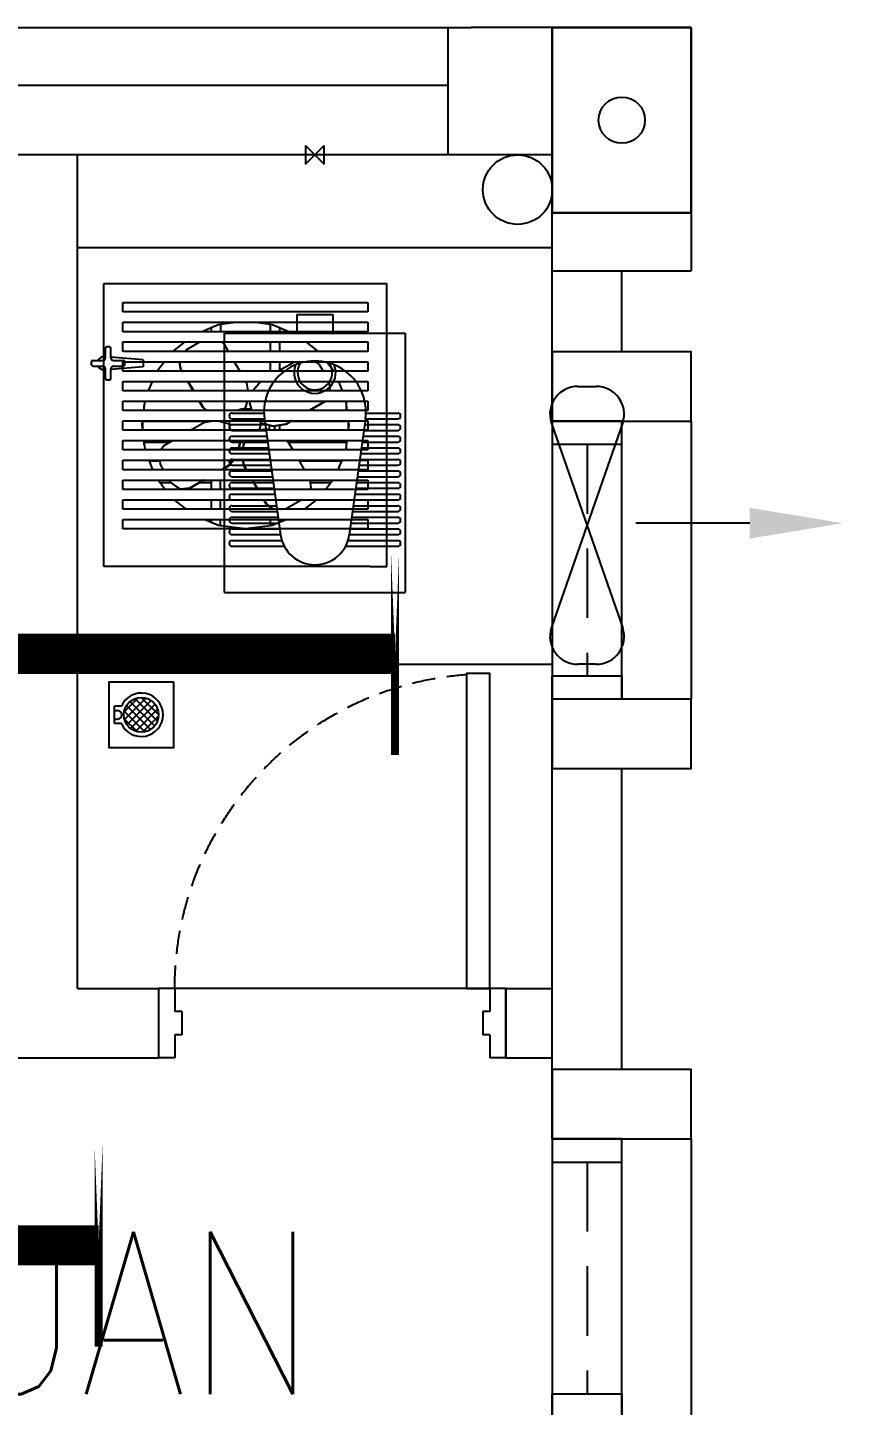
# Model space of a CAD drawing. Header units: inches. Extents: x -86408137 to 595769, y 1041006 to 3160331.
# Drawn here: x 299855 to 301614, y 1072933 to 1075908 of the extents above; entities that cross this region are included whole.
import ezdxf
from ezdxf.enums import TextEntityAlignment as Align

# ---------------------------------------------------------------- set-up
doc = ezdxf.new("R2010")
doc.units = ezdxf.units.IN
doc.header["$MEASUREMENT"] = 0
doc.linetypes.add('DASHED', pattern=[0.75, 0.5, -0.25])
doc.linetypes.add('HIDDEN', pattern=[0.375, 0.25, -0.125])
doc.layers.add('COLUMN', color=8, linetype='Continuous', lineweight=30)
doc.layers.add('t3', color=8, linetype='Continuous', lineweight=25)
for name, color, linetype in [('DOOR', 2, 'Continuous'), ('DOWNPIPE', 8, 'Continuous'), ('E-LIGHT', 4, 'Continuous'), ('Edges', 7, 'Continuous'), ('FITTING', 8, 'Continuous'), ('FIXT', 8, 'Continuous'), ('LIGHT', 4, 'Continuous'), ('LW', 2, 'Continuous'), ('ORIGIN', 8, 'Continuous'), ('SAN', 8, 'Continuous'), ('SANITARY', 8, 'Continuous'), ('WALL', 1, 'Continuous'), ('WIN', 9, 'Continuous')]:
    doc.layers.add(name, color=color, linetype=linetype)
doc.styles.add('LAILA', font='romans.shx', dxfattribs={"width": 0.85, "height": 350})

# ---------------------------------------------------------------- blocks, each defined once
blk = doc.blocks.new('W22')
at = {"layer": 'LW', "color": 2}
blk.add_line((-2456199, -908620.8), (-2456199, -908020.8), dxfattribs=at)
at = {"layer": 'WALL'}
for points in [[(-2456499, -908020.8), (-2456499, -907870.8), (-2456199, -907870.8), (-2456199, -908020.8)], [(-2456499, -908770.8), (-2456499, -908620.8), (-2456199, -908620.8), (-2456199, -908770.8)]]:
    blk.add_lwpolyline(points, close=True, dxfattribs=at)
at = {"layer": 'WIN', "linetype": 'HIDDEN', "ltscale": 600}
blk.add_line((-2456424, -908570.8), (-2456424, -908070.8), dxfattribs=at)
at = {"layer": 'WIN'}
blk.add_line((-2456499, -908570.8), (-2456349, -908570.8), dxfattribs=at)
blk.add_lwpolyline([(-2456349, -908020.8), (-2456349, -908620.8), (-2456499, -908620.8), (-2456499, -908020.8)], dxfattribs=at)
blk.add_lwpolyline([(-2456349, -908070.8), (-2456349, -908020.8), (-2456499, -908020.8), (-2456499, -908070.8)], close=True, dxfattribs=at)
blk = doc.blocks.new('*X89')
at = {"color": 0}
for p, q in [((89.8532, 61.1977), (89.9009, 61.2454)), ((89.8534, 61.2155), (89.8831, 61.2453)), ((89.8584, 61.1852), (89.9135, 61.2403)), ((89.9165, 61.1745), (89.8605, 61.2306)), ((89.8666, 61.1757), (89.9229, 61.2321)), ((89.9252, 61.1836), (89.8695, 61.2392)), ((89.8777, 61.1691), (89.9295, 61.221)), ((89.9308, 61.1956), (89.8815, 61.2449)), ((89.9319, 61.2122), (89.8981, 61.2459)), ((89.8892, 61.1665), (89.8524, 61.2033)), ((89.905, 61.1684), (89.8544, 61.219)), ((89.8926, 61.1664), (89.9323, 61.2061))]:
    blk.add_line(p, q, dxfattribs=at)
blk = doc.blocks.new('TAB')
at = {"layer": 'FIXT'}
for p, q in [((-70, 55), (-70, 20)), ((-55, 60), (-65, 60)), ((-50, 55), (-50, 20)), ((-186, 12.5), (-70, 22.2)), ((-186, -12.5), (-186, 12.5)), ((-120, 5), (-120, -5)), ((-80, 10), (-115, 10)), ((-50, 23.8), (-46, 24.2)), ((-5, 10), (-40, 10)), ((0, 5), (0, -5)), ((-186, -12.5), (-70, -22.2)), ((-80, -10), (-115, -10)), ((-70, -20), (-70, -55)), ((-50, -20), (-50, -55)), ((-50, -23.8), (-46, -24.2)), ((-5, -10), (-40, -10)), ((-55, -60), (-65, -60))]:
    blk.add_line(p, q, dxfattribs=at)
for centre, radius, start, end in [((-65, 55), 5, 90, 180), ((-55, 55), 5, 0, 90), ((-115, 5), 5, 90, 180), ((-80, 20), 10, 270, 0), ((-40, 20), 10, 180, 270), ((-46, 0), 24.2, 24.4433, 90), ((-5, 5), 5, 0, 90), ((-115, -5), 5, 180, 270), ((-80, -20), 10, 0, 90), ((-40, -20), 10, 90, 180), ((-46, 0), 24.2, 270, 335.5567), ((-5, -5), 5, 270, 0), ((-65, -55), 5, 180, 270), ((-55, -55), 5, 270, 0)]:
    blk.add_arc(centre, radius, start, end, dxfattribs=at)
blk = doc.blocks.new('TAP1-P')
at = {"layer": 'FIXT', "rotation": 90}
blk.add_blockref('TAB', (0, 0), dxfattribs=at)
blk = doc.blocks.new('TAP(C)')
at = {"layer": 'WALL', "xscale": -0.599999999973992, "yscale": 0.5999999999767169, "zscale": 0.5999999999999999, "rotation": 269.9999000484524}
blk.add_blockref('TAP1-P', (0, 0), dxfattribs=at)
blk = doc.blocks.new('Dp750')
at = {"layer": 'DOOR', "color": 1}
for p, q in [((0, 150), (0, 0)), ((0, 150), (0, 0)), ((750, 150), (750, 0)), ((750, 150), (750, 0))]:
    blk.add_line(p, q, dxfattribs=at)
at = {"layer": 'DOOR'}
for p, q in [((0, 150), (35, 150)), ((35, 150), (35, 100)), ((715, 150), (750, 150)), ((715, 150), (715, 100)), ((35, 100), (50, 100)), ((50, 100), (50, 50)), ((700, 100), (700, 50)), ((700, 100), (715, 100)), ((35, 50), (50, 50)), ((35, 50), (35, 0)), ((700, 50), (715, 50)), ((715, 50), (715, 0)), ((0, 0), (35, 0)), ((715, 0), (750, 0))]:
    blk.add_line(p, q, dxfattribs=at)
blk.add_lwpolyline([(35, 150), (35, 830), (85, 830), (85, 150)], close=True, dxfattribs=at)
at = {"layer": 'DOOR', "color": 9, "linetype": 'DASHED', "ltscale": 100}
blk.add_arc((35, 150), 680, 360, 85.7833, dxfattribs=at)
blk = doc.blocks.new('ZPO')
at = {"layer": 'ORIGIN'}
for p, q in [((-20, 20), (-20, -20)), ((-20, 20), (20, -20)), ((-20, -20), (20, 20)), ((20, -20), (20, 20))]:
    blk.add_line(p, q, dxfattribs=at)
blk = doc.blocks.new('*X91')
at = {"color": 0}
for p, q in [((89.8532, 61.1977), (89.9009, 61.2454)), ((89.8534, 61.2155), (89.8831, 61.2453)), ((89.8584, 61.1852), (89.9135, 61.2403)), ((89.9165, 61.1745), (89.8605, 61.2306)), ((89.8666, 61.1757), (89.9229, 61.2321)), ((89.9252, 61.1836), (89.8695, 61.2392)), ((89.8777, 61.1691), (89.9295, 61.221)), ((89.9308, 61.1956), (89.8815, 61.2449)), ((89.9319, 61.2122), (89.8981, 61.2459)), ((89.8892, 61.1665), (89.8524, 61.2033)), ((89.905, 61.1684), (89.8544, 61.219)), ((89.8926, 61.1664), (89.9323, 61.2061))]:
    blk.add_line(p, q, dxfattribs=at)
blk = doc.blocks.new('Ef')
at = {"layer": 'LIGHT', "color": 7}
blk.add_line((3.8, 348.3), (3.8, 102.4), dxfattribs=at)
at = {"layer": 'LIGHT'}
for p, q in [((-213.6, -80.3), (230.6, 74.4)), ((-213.6, 74.4), (230.6, -80.3)), ((-291.5, -23), (-291.5, 17.1)), ((308.5, 17.1), (308.5, -23))]:
    blk.add_line(p, q, dxfattribs=at)
for centre, start, end in [((-231.5, 17.1), 72.6318, 180), ((248.5, 17.1), 0, 107.3682), ((-231.5, -23), 180, 287.3682), ((248.5, -23), 252.6318, 0)]:
    blk.add_arc(centre, 60, start, end, dxfattribs=at)
at = {"layer": 'LIGHT', "color": 7}
blk.add_solid([(-29.5, 348.3), (37.1, 348.3), (3.8, 548.3)], dxfattribs=at)
blk = doc.blocks.new('Exhaust Fan 8-Inch fr')
at = {"layer": 'Edges'}
for p, q in [((-5.906, 7.267), (5.906, 7.267)), ((-5.906, -4.544), (-5.906, 7.267)), ((5.906, -4.544), (5.906, 7.267)), ((-5.118, 6.081), (-5.118, 6.475)), ((-5.118, 6.475), (5.118, 6.475)), ((5.118, 6.475), (5.118, 6.081)), ((5.118, 6.081), (-5.118, 6.081)), ((-5.118, 5.258), (-5.118, 5.651)), ((-5.118, 5.651), (-0.309, 5.651)), ((-1.813, 5.258), (-5.118, 5.258)), ((-1.427, 5.418), (-1.813, 5.258)), ((-1.427, 5.258), (-1.813, 5.258)), ((-1.121, 5.545), (-1.427, 5.418)), ((-1.427, 5.418), (-1.427, 5.258)), ((-1.034, 5.258), (-1.427, 5.258)), ((-1.034, 5.556), (-1.121, 5.545)), ((-0.309, 5.651), (-1.034, 5.556)), ((-1.034, 5.556), (-1.034, 5.258)), ((1.034, 5.258), (-1.034, 5.258)), ((-0.309, 5.651), (0.309, 5.651)), ((1.034, 5.556), (0.309, 5.651)), ((0.309, 5.651), (5.118, 5.651)), ((1.034, 5.556), (1.034, 5.258)), ((1.121, 5.545), (1.034, 5.556)), ((1.427, 5.258), (1.034, 5.258)), ((1.427, 5.418), (1.121, 5.545)), ((1.427, 5.418), (1.427, 5.258)), ((1.813, 5.258), (1.427, 5.418)), ((1.813, 5.258), (1.427, 5.258)), ((5.118, 5.258), (1.813, 5.258)), ((5.118, 5.651), (5.118, 5.258)), ((-5.118, 4.434), (-5.118, 4.828)), ((-5.118, 4.828), (-2.535, 4.828)), ((-2.535, 4.828), (-3.049, 4.434)), ((-2.535, 4.828), (-1.91, 4.828)), ((-2.452, 4.515), (-1.91, 4.828)), ((-1.91, 4.828), (-0.993, 4.828)), ((-0.902, 4.758), (-0.993, 4.828)), ((-0.993, 4.828), (1.034, 4.828)), ((-0.902, 4.758), (-0.715, 4.434)), ((1.034, 4.828), (1.034, 4.434)), ((1.034, 4.828), (1.427, 4.828)), ((1.427, 4.828), (1.427, 4.434)), ((1.427, 4.828), (2.535, 4.828)), ((3.049, 4.434), (2.535, 4.828)), ((2.535, 4.828), (5.118, 4.828)), ((5.118, 4.828), (5.118, 4.434)), ((-3.049, 4.434), (-5.118, 4.434)), ((-2.516, 4.434), (-3.049, 4.434)), ((-2.516, 4.434), (-2.464, 4.508)), ((-2.509, 4.434), (-2.516, 4.434)), ((-2.509, 4.434), (-2.452, 4.515)), ((-0.715, 4.434), (-2.509, 4.434)), ((-2.452, 4.515), (-2.464, 4.508)), ((1.034, 4.434), (-0.715, 4.434)), ((1.427, 4.434), (1.034, 4.434)), ((3.049, 4.434), (1.427, 4.434)), ((5.118, 4.434), (3.049, 4.434)), ((-5.118, 3.611), (-5.118, 4.004)), ((-5.118, 4.004), (-3.384, 4.004)), ((-3.686, 3.611), (-5.118, 3.611)), ((-3.384, 4.004), (-3.686, 3.611)), ((-2.652, 3.611), (-3.686, 3.611)), ((-3.384, 4.004), (-2.749, 4.004)), ((-2.711, 3.714), (-2.749, 4.004)), ((-2.749, 4.004), (-2.736, 4.004)), ((-2.699, 3.72), (-2.736, 4.004)), ((-2.736, 4.004), (-0.467, 4.004)), ((-2.699, 3.72), (-2.711, 3.714)), ((-2.652, 3.611), (-2.711, 3.714)), ((-2.636, 3.611), (-2.699, 3.72)), ((-2.636, 3.611), (-2.652, 3.611)), ((-0.24, 3.611), (-2.636, 3.611)), ((-0.467, 4.004), (-0.24, 3.611)), ((-0.467, 4.004), (1.034, 4.004)), ((1.034, 3.611), (-0.24, 3.611)), ((1.034, 4.004), (1.034, 3.611)), ((1.034, 4.004), (1.427, 4.004)), ((1.37, 3.611), (1.034, 3.611)), ((1.37, 3.611), (1.427, 3.644)), ((3.24, 3.611), (1.37, 3.611)), ((1.427, 4.004), (1.427, 3.644)), ((1.427, 3.644), (2.052, 4.004)), ((1.427, 4.004), (2.052, 4.004)), ((2.052, 4.004), (2.917, 4.004)), ((2.917, 4.004), (3.078, 3.892)), ((2.917, 4.004), (3.384, 4.004)), ((3.078, 3.892), (3.24, 3.611)), ((3.686, 3.611), (3.24, 3.611)), ((3.686, 3.611), (3.384, 4.004)), ((3.384, 4.004), (5.118, 4.004)), ((5.118, 3.611), (3.686, 3.611)), ((5.118, 4.004), (5.118, 3.611)), ((-5.118, 2.787), (-5.118, 3.181)), ((-5.118, 3.181), (-3.894, 3.181)), ((-3.894, 3.181), (-4.057, 2.787)), ((-3.894, 3.181), (-2.403, 3.181)), ((-2.176, 2.787), (-2.403, 3.181)), ((-2.403, 3.181), (-2.388, 3.181)), ((-2.16, 2.787), (-2.388, 3.181)), ((-2.388, 3.181), (0.009, 3.181)), ((0.009, 3.181), (0.04, 3.126)), ((0.009, 3.181), (0.639, 3.181)), ((0.04, 3.126), (0.098, 2.787)), ((0.639, 3.181), (0.313, 2.787)), ((0.639, 3.181), (3.488, 3.181)), ((3.488, 3.181), (3.505, 3.152)), ((3.488, 3.181), (3.894, 3.181)), ((3.537, 2.787), (3.505, 3.152)), ((3.505, 3.152), (3.512, 3.141)), ((3.543, 2.787), (3.512, 3.141)), ((4.057, 2.787), (3.894, 3.181)), ((3.894, 3.181), (5.118, 3.181)), ((5.118, 3.181), (5.118, 2.787)), ((-4.057, 2.787), (-5.118, 2.787)), ((-5.118, 1.964), (-5.118, 2.357)), ((-5.118, 2.357), (-4.2, 2.357)), ((-4.2, 2.357), (-4.224, 2.174)), ((-4.2, 2.357), (-1.928, 2.357)), ((-2.176, 2.787), (-4.057, 2.787)), ((-2.16, 2.787), (-2.176, 2.787)), ((0.098, 2.787), (-2.16, 2.787)), ((-1.769, 2.082), (-1.928, 2.357)), ((-1.928, 2.357), (-1.912, 2.357)), ((-1.757, 2.089), (-1.912, 2.357)), ((-1.912, 2.357), (0.067, 2.357)), ((0.067, 2.357), (-0.001, 2.105)), ((0.067, 2.357), (0.195, 2.357)), ((0.313, 2.787), (0.098, 2.787)), ((0.195, 2.357), (0.177, 2.292)), ((0.195, 2.357), (3.334, 2.357)), ((3.537, 2.787), (0.313, 2.787)), ((3.321, 2.341), (2.667, 1.964)), ((3.328, 2.33), (2.695, 1.964)), ((3.321, 2.341), (3.334, 2.357)), ((3.321, 2.341), (3.328, 2.33)), ((3.328, 2.33), (3.35, 2.357)), ((3.334, 2.357), (3.35, 2.357)), ((3.35, 2.357), (4.2, 2.357)), ((3.543, 2.787), (3.537, 2.787)), ((4.057, 2.787), (3.543, 2.787)), ((5.118, 2.787), (4.057, 2.787)), ((4.201, 2.343), (4.2, 2.357)), ((4.2, 2.357), (5.118, 2.357)), ((4.201, 2.343), (4.201, 2.334)), ((4.251, 1.964), (4.201, 2.334)), ((4.201, 2.334), (4.201, 1.964)), ((5.118, 2.357), (5.118, 1.964)), ((-4.251, 1.964), (-5.118, 1.964)), ((-4.224, 2.174), (-4.251, 1.964)), ((-4.224, 1.964), (-4.251, 1.964)), ((-4.224, 1.964), (-4.224, 2.174)), ((-1.626, 1.964), (-4.224, 1.964)), ((-1.757, 2.089), (-1.769, 2.082)), ((-1.769, 2.082), (-1.626, 1.964)), ((-1.757, 2.089), (-1.606, 1.964)), ((-1.606, 1.964), (-1.626, 1.964)), ((-0.349, 1.964), (-1.606, 1.964)), ((-0.349, 1.964), (-0.328, 1.979)), ((0.313, 1.964), (-0.349, 1.964)), ((-0.328, 1.979), (-0.169, 2.039)), ((-0.169, 2.039), (-0.052, 2.051)), ((-0.001, 2.105), (-0.052, 2.051)), ((-0.052, 2.051), (-0.001, 2.056)), ((-0.001, 2.056), (0.167, 2.029)), ((0.167, 2.029), (0.249, 1.993)), ((0.177, 2.292), (0.249, 1.993)), ((0.249, 1.993), (0.313, 1.964)), ((2.667, 1.964), (0.313, 1.964)), ((2.695, 1.964), (2.667, 1.964)), ((4.201, 1.964), (2.695, 1.964)), ((4.251, 1.964), (4.201, 1.964)), ((5.118, 1.964), (4.251, 1.964)), ((-5.118, 1.14), (-5.118, 1.534)), ((-5.118, 1.534), (-4.308, 1.534)), ((-4.308, 1.534), (-4.331, 1.361)), ((-4.331, 1.361), (-4.302, 1.14)), ((-4.308, 1.534), (-4.291, 1.534)), ((-4.291, 1.534), (-4.291, 1.14)), ((-4.291, 1.534), (-4.224, 1.534)), ((-4.224, 1.534), (-4.224, 1.515)), ((-4.224, 1.534), (-1.427, 1.534)), ((-4.224, 1.515), (-1.431, 1.515)), ((-2.3, 1.14), (-1.742, 1.462)), ((-1.742, 1.462), (-1.431, 1.515)), ((-1.431, 1.515), (-1.427, 1.516)), ((-1.427, 1.534), (-1.427, 1.516)), ((-1.427, 1.516), (-1.32, 1.534)), ((-1.427, 1.534), (-1.32, 1.534)), ((-1.32, 1.534), (-1.142, 1.534)), ((-1.142, 1.534), (-1.099, 1.522)), ((-1.142, 1.534), (-1.097, 1.534)), ((-1.097, 1.534), (-1.099, 1.522)), ((-1.099, 1.522), (-0.72, 1.422)), ((-1.097, 1.534), (-0.651, 1.534)), ((-0.72, 1.422), (-0.662, 1.366)), ((-0.668, 1.427), (-0.651, 1.534)), ((-0.662, 1.366), (-0.668, 1.427)), ((-0.651, 1.258), (-0.662, 1.366)), ((-0.651, 1.534), (0.614, 1.534)), ((-0.606, 1.14), (-0.651, 1.258)), ((0.602, 1.221), (0.566, 1.14)), ((0.629, 1.389), (0.602, 1.221)), ((0.614, 1.534), (0.619, 1.487)), ((0.614, 1.534), (1.923, 1.534)), ((0.668, 1.44), (0.619, 1.487)), ((0.619, 1.487), (0.62, 1.481)), ((0.675, 1.428), (0.62, 1.481)), ((0.62, 1.481), (0.629, 1.389)), ((0.839, 1.193), (0.621, 1.14)), ((1.159, 1.309), (0.668, 1.44)), ((0.668, 1.44), (0.675, 1.428)), ((1.019, 1.337), (0.675, 1.428)), ((0.994, 1.151), (0.839, 1.193)), ((0.994, 1.151), (1.019, 1.337)), ((1.166, 1.297), (1.019, 1.337)), ((1.69, 1.399), (1.159, 1.309)), ((1.159, 1.309), (1.166, 1.297)), ((1.223, 1.307), (1.166, 1.297)), ((1.223, 1.307), (1.201, 1.14)), ((1.427, 1.342), (1.223, 1.307)), ((1.697, 1.388), (1.427, 1.342)), ((1.427, 1.342), (1.427, 1.14)), ((1.923, 1.534), (1.69, 1.399)), ((1.69, 1.399), (1.697, 1.388)), ((1.917, 1.515), (1.697, 1.388)), ((1.95, 1.534), (1.917, 1.515)), ((1.917, 1.515), (4.201, 1.515)), ((1.923, 1.534), (1.95, 1.534)), ((1.95, 1.534), (4.201, 1.534)), ((4.201, 1.515), (4.201, 1.534)), ((4.201, 1.534), (4.291, 1.534)), ((4.291, 1.534), (4.291, 1.14)), ((4.291, 1.534), (4.308, 1.534)), ((4.302, 1.14), (4.331, 1.361)), ((4.331, 1.361), (4.308, 1.534)), ((4.308, 1.534), (5.118, 1.534)), ((5.118, 1.534), (5.118, 1.14)), ((-4.302, 1.14), (-5.118, 1.14)), ((-5.118, 0.317), (-5.118, 0.71)), ((-5.118, 0.71), (-4.245, 0.71)), ((-4.291, 1.14), (-4.302, 1.14)), ((-2.3, 1.14), (-4.291, 1.14)), ((-4.245, 0.71), (-4.224, 0.549)), ((-4.245, 0.71), (-3.044, 0.71)), ((-4.224, 0.646), (-3.156, 0.646)), ((-4.224, 0.549), (-4.224, 0.646)), ((-3.373, 0.52), (-3.156, 0.646)), ((-3.156, 0.646), (-3.044, 0.71)), ((-3.044, 0.71), (-0.263, 0.71)), ((-0.606, 1.14), (-2.3, 1.14)), ((0.566, 1.14), (-0.606, 1.14)), ((-0.229, 0.57), (-0.263, 0.71)), ((-0.263, 0.71), (-0.259, 0.71)), ((-0.222, 0.558), (-0.259, 0.71)), ((-0.259, 0.71), (-0.009, 0.71)), ((-0.117, 0.349), (-0.025, 0.694)), ((-0.115, 0.317), (-0.013, 0.701)), ((-0.025, 0.694), (-0.009, 0.71)), ((-0.013, 0.701), (-0.025, 0.694)), ((-0.013, 0.701), (-0.004, 0.71)), ((-0.009, 0.71), (-0.004, 0.71)), ((-0.004, 0.71), (1.747, 0.71)), ((0.621, 1.14), (0.566, 1.14)), ((1.033, 1.14), (0.621, 1.14)), ((1.033, 1.14), (0.994, 1.151)), ((1.201, 1.14), (1.033, 1.14)), ((1.427, 1.14), (1.201, 1.14)), ((4.291, 1.14), (1.427, 1.14)), ((1.747, 0.71), (1.785, 0.646)), ((1.747, 0.71), (4.245, 0.71)), ((1.785, 0.646), (4.201, 0.646)), ((1.785, 0.646), (1.975, 0.317)), ((4.201, 0.38), (4.245, 0.71)), ((4.201, 0.646), (4.201, 0.38)), ((4.245, 0.71), (5.118, 0.71)), ((4.302, 1.14), (4.291, 1.14)), ((5.118, 1.14), (4.302, 1.14)), ((5.118, 0.71), (5.118, 0.317)), ((-4.193, 0.317), (-5.118, 0.317)), ((-4.224, 0.549), (-4.193, 0.317)), ((-3.529, 0.317), (-4.193, 0.317)), ((-3.373, 0.52), (-3.529, 0.317)), ((-0.297, 0.317), (-3.529, 0.317)), ((-0.297, 0.317), (-0.229, 0.57)), ((-0.287, 0.317), (-0.297, 0.317)), ((-0.287, 0.317), (-0.273, 0.37)), ((-0.125, 0.317), (-0.287, 0.317)), ((-0.273, 0.37), (-0.222, 0.558)), ((-0.273, 0.37), (-0.117, 0.349)), ((-0.229, 0.57), (-0.222, 0.558)), ((-0.125, 0.317), (-0.117, 0.349)), ((-0.115, 0.317), (-0.125, 0.317)), ((1.975, 0.317), (-0.115, 0.317)), ((4.193, 0.317), (1.975, 0.317)), ((4.193, 0.317), (4.201, 0.38)), ((5.118, 0.317), (4.193, 0.317)), ((-5.118, -0.507), (-5.118, -0.113)), ((-5.118, -0.113), (-4.037, -0.113)), ((-3.874, -0.507), (-5.118, -0.507)), ((-4.037, -0.113), (-4.025, -0.142)), ((-4.037, -0.113), (-3.572, -0.113)), ((-4.025, -0.142), (-3.57, -0.142)), ((-4.025, -0.142), (-3.874, -0.507)), ((-3.432, -0.507), (-3.874, -0.507)), ((-3.572, -0.113), (-3.57, -0.142)), ((-3.572, -0.113), (-0.521, -0.113)), ((-3.57, -0.142), (-3.557, -0.291)), ((-3.557, -0.291), (-3.432, -0.507)), ((-1.002, -0.507), (-3.432, -0.507)), ((-0.704, -0.335), (-1.002, -0.507)), ((-0.975, -0.507), (-1.002, -0.507)), ((-0.698, -0.347), (-0.975, -0.507)), ((0.038, -0.507), (-0.975, -0.507)), ((-0.704, -0.335), (-0.521, -0.113)), ((-0.704, -0.335), (-0.698, -0.347)), ((-0.698, -0.347), (-0.504, -0.113)), ((-0.521, -0.113), (-0.504, -0.113)), ((-0.504, -0.113), (-0.102, -0.113)), ((-0.065, -0.327), (-0.102, -0.113)), ((-0.102, -0.113), (-0.089, -0.113)), ((-0.053, -0.32), (-0.089, -0.113)), ((-0.089, -0.113), (2.223, -0.113)), ((-0.053, -0.32), (-0.065, -0.327)), ((0.038, -0.507), (-0.065, -0.327)), ((0.054, -0.507), (-0.053, -0.32)), ((0.054, -0.507), (0.038, -0.507)), ((2.45, -0.507), (0.054, -0.507)), ((2.223, -0.113), (2.239, -0.142)), ((2.223, -0.113), (4.037, -0.113)), ((2.239, -0.142), (4.025, -0.142)), ((2.239, -0.142), (2.45, -0.507)), ((3.874, -0.507), (2.45, -0.507)), ((3.874, -0.507), (4.025, -0.142)), ((5.118, -0.507), (3.874, -0.507)), ((4.025, -0.142), (4.037, -0.113)), ((4.037, -0.113), (5.118, -0.113)), ((5.118, -0.113), (5.118, -0.507)), ((-5.118, -1.33), (-5.118, -0.937)), ((-5.118, -0.937), (-3.649, -0.937)), ((-3.649, -0.937), (-3.566, -1.044)), ((-3.649, -0.937), (-3.184, -0.937)), ((-3.566, -1.044), (-3.12, -1.044)), ((-3.566, -1.044), (-3.347, -1.33)), ((-3.13, -1.03), (-3.184, -0.937)), ((-3.184, -0.937), (-1.746, -0.937)), ((-2.708, -1.326), (-3.13, -1.03)), ((-3.13, -1.03), (-3.123, -1.042)), ((-3.12, -1.044), (-3.123, -1.042)), ((-2.711, -1.33), (-3.12, -1.044)), ((-1.746, -0.937), (-2.336, -1.277)), ((-1.905, -1.044), (-2.329, -1.289)), ((-1.719, -0.937), (-1.905, -1.044)), ((-1.905, -1.044), (-1.427, -1.044)), ((-1.746, -0.937), (-1.719, -0.937)), ((-1.719, -0.937), (-1.427, -0.937)), ((-1.427, -0.937), (-1.427, -1.044)), ((-1.427, -0.937), (-1.034, -0.937)), ((-1.427, -1.044), (-1.427, -1.33)), ((-1.034, -1.33), (-1.034, -0.937)), ((-1.034, -0.937), (0.286, -0.937)), ((0.514, -1.33), (0.286, -0.937)), ((0.286, -0.937), (0.302, -0.937)), ((0.53, -1.33), (0.302, -0.937)), ((0.302, -0.937), (2.688, -0.937)), ((2.688, -0.937), (2.703, -1.044)), ((2.688, -0.937), (3.649, -0.937)), ((2.703, -1.044), (3.566, -1.044)), ((2.703, -1.044), (2.734, -1.286)), ((3.347, -1.33), (3.566, -1.044)), ((3.566, -1.044), (3.649, -0.937)), ((3.649, -0.937), (5.118, -0.937)), ((5.118, -0.937), (5.118, -1.33)), ((-3.347, -1.33), (-5.118, -1.33)), ((-2.711, -1.33), (-3.347, -1.33)), ((-2.705, -1.33), (-2.711, -1.33)), ((-2.336, -1.277), (-2.708, -1.326)), ((-2.708, -1.326), (-2.705, -1.33)), ((-2.645, -1.33), (-2.705, -1.33)), ((-2.329, -1.289), (-2.645, -1.33)), ((-1.427, -1.33), (-2.645, -1.33)), ((-2.336, -1.277), (-2.329, -1.289)), ((-1.034, -1.33), (-1.427, -1.33)), ((0.514, -1.33), (-1.034, -1.33)), ((0.53, -1.33), (0.514, -1.33)), ((2.704, -1.33), (0.53, -1.33)), ((2.734, -1.286), (2.704, -1.33)), ((3.347, -1.33), (2.704, -1.33)), ((5.118, -1.33), (3.347, -1.33)), ((-5.118, -2.154), (-5.118, -1.76)), ((-5.118, -1.76), (-2.985, -1.76)), ((-2.472, -2.154), (-5.118, -2.154)), ((-2.985, -1.76), (-2.472, -2.154)), ((-2.985, -1.76), (-1.427, -1.76)), ((-1.427, -2.154), (-2.472, -2.154)), ((-1.427, -1.76), (-1.427, -2.154)), ((-1.427, -1.76), (-1.034, -1.76)), ((-1.034, -2.154), (-1.427, -2.154)), ((-1.034, -2.154), (-1.034, -1.76)), ((-1.034, -1.76), (0.762, -1.76)), ((1.034, -2.154), (-1.034, -2.154)), ((0.877, -1.959), (0.762, -1.76)), ((0.762, -1.76), (0.778, -1.76)), ((0.888, -1.952), (0.778, -1.76)), ((0.778, -1.76), (2.35, -1.76)), ((0.888, -1.952), (0.877, -1.959)), ((0.877, -1.959), (1.034, -2.079)), ((0.888, -1.952), (1.152, -2.154)), ((1.034, -2.079), (1.034, -2.154)), ((1.034, -2.079), (1.131, -2.154)), ((1.131, -2.154), (1.034, -2.154)), ((1.152, -2.154), (1.131, -2.154)), ((1.489, -2.154), (1.152, -2.154)), ((1.489, -2.154), (1.699, -2.135)), ((1.556, -2.154), (1.489, -2.154)), ((1.556, -2.154), (1.688, -2.142)), ((2.472, -2.154), (1.556, -2.154)), ((1.699, -2.135), (1.688, -2.142)), ((2.35, -1.76), (1.699, -2.135)), ((2.35, -1.76), (2.985, -1.76)), ((2.472, -2.154), (2.985, -1.76)), ((5.118, -2.154), (2.472, -2.154)), ((2.985, -1.76), (5.118, -1.76)), ((5.118, -1.76), (5.118, -2.154)), ((-5.118, -2.977), (-5.118, -2.583)), ((-5.118, -2.583), (-1.696, -2.583)), ((-1.696, -2.583), (-1.427, -2.695)), ((-1.696, -2.583), (-1.427, -2.583)), ((-1.427, -2.583), (-1.427, -2.695)), ((-1.427, -2.583), (-1.034, -2.583)), ((-1.427, -2.695), (-1.121, -2.822)), ((-1.121, -2.822), (-1.034, -2.833)), ((-1.034, -2.833), (-1.034, -2.583)), ((-1.034, -2.583), (1.034, -2.583)), ((-1.034, -2.833), (0, -2.969)), ((0, -2.969), (1.034, -2.833)), ((1.034, -2.583), (1.034, -2.833)), ((1.034, -2.583), (1.427, -2.583)), ((1.034, -2.833), (1.121, -2.822)), ((1.121, -2.822), (1.427, -2.695)), ((1.427, -2.583), (1.427, -2.695)), ((1.427, -2.695), (1.696, -2.583)), ((1.427, -2.583), (1.696, -2.583)), ((1.696, -2.583), (5.118, -2.583)), ((5.118, -2.583), (5.118, -2.977)), ((5.118, -2.977), (-5.118, -2.977)), ((5.21, -4.544), (-5.906, -4.544)), ((5.21, -4.544), (5.724, -4.544)), ((5.724, -4.544), (5.906, -4.544))]:
    blk.add_line(p, q, dxfattribs=at)
blk = doc.blocks.new('Exhaust Fan 15TGQZ')
at = {"xscale": 51.69785126039847, "yscale": 51.69785126039847, "zscale": 51.69785126039847}
blk.add_blockref('Exhaust Fan 8-Inch fr', (-310.2, -400.5), dxfattribs=at)

msp = doc.modelspace()

# ---------------------------------------------------------------- linework, layer by layer
at = {"layer": 'COLUMN'}
msp.add_lwpolyline([(301287.4, 1075908.1), (300987.4, 1075908.1), (300987.4, 1075508.1), (301287.4, 1075508.1)], close=True, dxfattribs=at)
at = {"layer": 'DOWNPIPE'}
msp.add_circle((301137.4, 1075708.1), 50, dxfattribs=at)
msp.add_circle((301137.4, 1075708.1), 50, dxfattribs=at)
at = {"layer": 'FITTING', "color": 3, "const_width": 17.4}
for points in [[(300647.9, 1074774.5), (300647.9, 1074337)], [(300007.9, 1073497.2), (300007.9, 1073059.8)]]:
    msp.add_lwpolyline(points, close=True, dxfattribs=at)
at = {"layer": 'FITTING', "color": 3, "const_width": 86.8}
for points in [[(299606.6, 1074555.7), (300647.9, 1074555.7)], [(298966.6, 1073278.5), (300007.9, 1073278.5)]]:
    msp.add_lwpolyline(points, dxfattribs=at)
at = {"layer": 'LW'}
for p, q in [((299962.4, 1075433.1), (300987.4, 1075433.1)), ((299962.4, 1075433.1), (300987.4, 1075433.1)), ((299962.4, 1074533.1), (300987.4, 1074533.1)), ((299962.4, 1074533.1), (300987.4, 1074533.1)), ((300887.4, 1073833.1), (300137.4, 1073833.1)), ((300887.4, 1073833.1), (300137.4, 1073833.1))]:
    msp.add_line(p, q, dxfattribs=at)
msp.add_circle((300912.4, 1075558.1), 75, dxfattribs=at)
msp.add_circle((300912.4, 1075558.1), 75, dxfattribs=at)
at = {"layer": 'SAN'}
for p, q in [((300435.9, 1075288.1), (300513.9, 1075288.1)), ((300435.9, 1075288.1), (300435.9, 1075248.1)), ((300435.9, 1075288.1), (300513.9, 1075288.1)), ((300435.9, 1075288.1), (300435.9, 1075248.1)), ((300513.9, 1075288.1), (300513.9, 1075248.1)), ((300513.9, 1075288.1), (300513.9, 1075248.1)), ((300279.9, 1075248.1), (300669.9, 1075248.1)), ((300279.9, 1074688.1), (300279.9, 1075248.1)), ((300279.9, 1075248.1), (300669.9, 1075248.1)), ((300279.9, 1074688.1), (300279.9, 1075248.1)), ((300669.9, 1075248.1), (300669.9, 1074688.1)), ((300669.9, 1075248.1), (300669.9, 1074688.1)), ((300296.1, 1075075.6), (300364.9, 1075075.6)), ((300296.1, 1075075.6), (300364.9, 1075075.6)), ((300296.1, 1075063.1), (300365.9, 1075063.1)), ((300296.1, 1075063.1), (300365.9, 1075063.1)), ((300365.9, 1075063), (300400.6, 1074812.8)), ((300365.9, 1075063), (300400.6, 1074812.8)), ((300583.8, 1075063), (300549.1, 1074812.8)), ((300583.8, 1075063), (300549.1, 1074812.8)), ((300583.8, 1075063.1), (300653.6, 1075063.1)), ((300583.8, 1075063.1), (300653.6, 1075063.1)), ((300584.8, 1075075.6), (300653.6, 1075075.6)), ((300584.8, 1075075.6), (300653.6, 1075075.6)), ((300296.1, 1075050.6), (300367.6, 1075050.6)), ((300296.1, 1075050.6), (300367.6, 1075050.6)), ((300296.1, 1075038.1), (300369.3, 1075038.1)), ((300296.1, 1075038.1), (300369.3, 1075038.1)), ((300580.4, 1075038.1), (300653.6, 1075038.1)), ((300580.4, 1075038.1), (300653.6, 1075038.1)), ((300582.1, 1075050.6), (300653.6, 1075050.6)), ((300582.1, 1075050.6), (300653.6, 1075050.6)), ((300296.1, 1075025.6), (300371.1, 1075025.6)), ((300296.1, 1075025.6), (300371.1, 1075025.6)), ((300296.1, 1075013.1), (300372.8, 1075013.1)), ((300296.1, 1075013.1), (300372.8, 1075013.1)), ((300296.1, 1075000.6), (300374.5, 1075000.6)), ((300296.1, 1075000.6), (300374.5, 1075000.6)), ((300575.2, 1075000.6), (300653.6, 1075000.6)), ((300575.2, 1075000.6), (300653.6, 1075000.6)), ((300576.9, 1075013.1), (300653.6, 1075013.1)), ((300576.9, 1075013.1), (300653.6, 1075013.1)), ((300578.6, 1075025.6), (300653.6, 1075025.6)), ((300578.6, 1075025.6), (300653.6, 1075025.6)), ((300296.1, 1074988.1), (300376.3, 1074988.1)), ((300296.1, 1074988.1), (300376.3, 1074988.1)), ((300296.1, 1074975.6), (300378, 1074975.6)), ((300296.1, 1074975.6), (300378, 1074975.6)), ((300571.7, 1074975.6), (300653.6, 1074975.6)), ((300571.7, 1074975.6), (300653.6, 1074975.6)), ((300573.4, 1074988.1), (300653.6, 1074988.1)), ((300573.4, 1074988.1), (300653.6, 1074988.1)), ((300296.1, 1074963.1), (300379.7, 1074963.1)), ((300296.1, 1074963.1), (300379.7, 1074963.1)), ((300296.1, 1074950.6), (300381.5, 1074950.6)), ((300296.1, 1074950.6), (300381.5, 1074950.6)), ((300296.1, 1074938.1), (300383.2, 1074938.1)), ((300296.1, 1074938.1), (300383.2, 1074938.1)), ((300566.5, 1074938.1), (300653.6, 1074938.1)), ((300566.5, 1074938.1), (300653.6, 1074938.1)), ((300568.2, 1074950.6), (300653.6, 1074950.6)), ((300568.2, 1074950.6), (300653.6, 1074950.6)), ((300570, 1074963.1), (300653.6, 1074963.1)), ((300570, 1074963.1), (300653.6, 1074963.1)), ((300296.1, 1074925.6), (300384.9, 1074925.6)), ((300296.1, 1074925.6), (300384.9, 1074925.6)), ((300296.1, 1074913.1), (300386.7, 1074913.1)), ((300296.1, 1074913.1), (300386.7, 1074913.1)), ((300563, 1074913.1), (300653.6, 1074913.1)), ((300563, 1074913.1), (300653.6, 1074913.1)), ((300564.8, 1074925.6), (300653.6, 1074925.6)), ((300564.8, 1074925.6), (300653.6, 1074925.6)), ((300296.1, 1074900.6), (300388.4, 1074900.6)), ((300296.1, 1074900.6), (300388.4, 1074900.6)), ((300296.1, 1074888.1), (300390.1, 1074888.1)), ((300296.1, 1074888.1), (300390.1, 1074888.1)), ((300559.6, 1074888.1), (300653.6, 1074888.1)), ((300559.6, 1074888.1), (300653.6, 1074888.1)), ((300561.3, 1074900.6), (300653.6, 1074900.6)), ((300561.3, 1074900.6), (300653.6, 1074900.6)), ((300296.1, 1074875.6), (300391.9, 1074875.6)), ((300296.1, 1074875.6), (300391.9, 1074875.6)), ((300296.1, 1074863.1), (300393.6, 1074863.1)), ((300296.1, 1074863.1), (300393.6, 1074863.1)), ((300296.1, 1074850.6), (300395.3, 1074850.6)), ((300296.1, 1074850.6), (300395.3, 1074850.6)), ((300554.4, 1074850.6), (300653.6, 1074850.6)), ((300554.4, 1074850.6), (300653.6, 1074850.6)), ((300556.1, 1074863.1), (300653.6, 1074863.1)), ((300556.1, 1074863.1), (300653.6, 1074863.1)), ((300557.8, 1074875.6), (300653.6, 1074875.6)), ((300557.8, 1074875.6), (300653.6, 1074875.6)), ((300296.1, 1074838.1), (300397.1, 1074838.1)), ((300296.1, 1074838.1), (300397.1, 1074838.1)), ((300296.1, 1074825.6), (300398.8, 1074825.6)), ((300296.1, 1074825.6), (300398.8, 1074825.6)), ((300550.9, 1074825.6), (300653.6, 1074825.6)), ((300550.9, 1074825.6), (300653.6, 1074825.6)), ((300552.6, 1074838.1), (300653.6, 1074838.1)), ((300552.6, 1074838.1), (300653.6, 1074838.1)), ((300296.1, 1074813.1), (300400.5, 1074813.1)), ((300296.1, 1074813.1), (300400.5, 1074813.1)), ((300296.1, 1074800.6), (300403.3, 1074800.6)), ((300296.1, 1074800.6), (300403.3, 1074800.6)), ((300546.4, 1074800.6), (300653.6, 1074800.6)), ((300546.4, 1074800.6), (300653.6, 1074800.6)), ((300549.2, 1074813.1), (300653.6, 1074813.1)), ((300549.2, 1074813.1), (300653.6, 1074813.1)), ((300296.1, 1074788.1), (300408.5, 1074788.1)), ((300296.1, 1074788.1), (300408.5, 1074788.1)), ((300541.2, 1074788.1), (300653.6, 1074788.1)), ((300541.2, 1074788.1), (300653.6, 1074788.1)), ((300279.9, 1074688.1), (300669.9, 1074688.1)), ((300279.9, 1074688.1), (300669.9, 1074688.1)), ((300042, 1074405.4), (300042, 1074442.9)), ((300057.2, 1074442.9), (300042, 1074442.9)), ((300042, 1074405.4), (300042, 1074442.9)), ((300057.2, 1074442.9), (300042, 1074442.9)), ((300042, 1074433.5), (300048.9, 1074433.5)), ((300042, 1074433.5), (300048.9, 1074433.5)), ((300042, 1074414.8), (300048.9, 1074414.8)), ((300042, 1074414.8), (300048.9, 1074414.8)), ((300057.2, 1074405.4), (300042, 1074405.4)), ((300057.2, 1074405.4), (300042, 1074405.4))]:
    msp.add_line(p, q, dxfattribs=at)
msp.add_lwpolyline([(300170.4, 1074494.4), (300029.8, 1074494.4), (300029.8, 1074353.8), (300170.4, 1074353.8)], close=True, dxfattribs=at)
msp.add_lwpolyline([(300170.4, 1074494.4), (300029.8, 1074494.4), (300029.8, 1074353.8), (300170.4, 1074353.8)], close=True, dxfattribs=at)
msp.add_circle((300100.1, 1074424.1), 37.5, dxfattribs=at)
msp.add_circle((300100.1, 1074424.1), 37.5, dxfattribs=at)
for centre, radius, start, end in [((300474.9, 1075078.1), 110, 352.111, 187.889), ((300474.9, 1075078.1), 110, 352.111, 187.889), ((300474.9, 1075163.1), 45, 158.1271, 21.8729), ((300474.9, 1075163.1), 45, 158.1271, 21.8729), ((300474.9, 1075163.1), 37.5, 147.0356, 32.9644), ((300474.9, 1075163.1), 37.5, 147.0356, 32.9644), ((300296.1, 1075069.3), 6.25, 90, 270), ((300296.1, 1075069.3), 6.25, 90, 270), ((300653.6, 1075069.3), 6.25, 270, 90), ((300653.6, 1075069.3), 6.25, 270, 90), ((300296.1, 1075044.3), 6.25, 90, 270), ((300296.1, 1075044.3), 6.25, 90, 270), ((300653.6, 1075044.3), 6.25, 270, 90), ((300653.6, 1075044.3), 6.25, 270, 90), ((300296.1, 1075019.3), 6.25, 90, 270), ((300296.1, 1075019.3), 6.25, 90, 270), ((300296.1, 1074994.3), 6.25, 90, 270), ((300296.1, 1074994.3), 6.25, 90, 270), ((300653.6, 1075019.3), 6.25, 270, 90), ((300653.6, 1075019.3), 6.25, 270, 90), ((300653.6, 1074994.3), 6.25, 270, 90), ((300653.6, 1074994.3), 6.25, 270, 90), ((300296.1, 1074969.3), 6.25, 90, 270), ((300296.1, 1074969.3), 6.25, 90, 270), ((300653.6, 1074969.3), 6.25, 270, 90), ((300653.6, 1074969.3), 6.25, 270, 90), ((300296.1, 1074944.3), 6.25, 90, 270), ((300296.1, 1074944.3), 6.25, 90, 270), ((300653.6, 1074944.3), 6.25, 270, 90), ((300653.6, 1074944.3), 6.25, 270, 90), ((300296.1, 1074919.3), 6.25, 90, 270), ((300296.1, 1074919.3), 6.25, 90, 270), ((300653.6, 1074919.3), 6.25, 270, 90), ((300653.6, 1074919.3), 6.25, 270, 90), ((300296.1, 1074894.3), 6.25, 90, 270), ((300296.1, 1074894.3), 6.25, 90, 270), ((300653.6, 1074894.3), 6.25, 270, 90), ((300653.6, 1074894.3), 6.25, 270, 90), ((300296.1, 1074869.3), 6.25, 90, 270), ((300296.1, 1074869.3), 6.25, 90, 270), ((300296.1, 1074844.3), 6.25, 90, 270), ((300296.1, 1074844.3), 6.25, 90, 270), ((300653.6, 1074869.3), 6.25, 270, 90), ((300653.6, 1074869.3), 6.25, 270, 90), ((300653.6, 1074844.3), 6.25, 270, 90), ((300653.6, 1074844.3), 6.25, 270, 90), ((300296.1, 1074819.3), 6.25, 90, 270), ((300296.1, 1074819.3), 6.25, 90, 270), ((300653.6, 1074819.3), 6.25, 270, 90), ((300653.6, 1074819.3), 6.25, 270, 90), ((300296.1, 1074794.3), 6.25, 90, 270), ((300296.1, 1074794.3), 6.25, 90, 270), ((300474.9, 1074823.1), 75, 187.889, 352.111), ((300474.9, 1074823.1), 75, 187.889, 352.111), ((300653.6, 1074794.3), 6.25, 270, 90), ((300653.6, 1074794.3), 6.25, 270, 90), ((300100.1, 1074424.1), 46.9, 203.5783, 156.4219), ((300100.1, 1074424.1), 46.9, 203.5783, 156.4219), ((300048.9, 1074424.1), 9.38, 270.0001, 90.0001), ((300048.9, 1074424.1), 9.38, 270.0001, 90.0001)]:
    msp.add_arc(centre, radius, start, end, dxfattribs=at)
at = {"layer": 'WALL'}
for p, q in [((300762.4, 1075633.1), (300762.4, 1075908.1)), ((301287.4, 1075908.1), (300812.4, 1075908.1)), ((300762.4, 1075783.1), (298237.4, 1075783.1)), ((300762.4, 1075783.1), (298237.4, 1075783.1)), ((300987.4, 1075633.1), (293562.4, 1075633.1)), ((300987.4, 1075633.1), (293562.4, 1075633.1)), ((299962.4, 1073833.1), (299962.4, 1075633.1)), ((299962.4, 1073833.1), (299962.4, 1075633.1)), ((300987.4, 1075058.1), (300987.4, 1075508.1)), ((300987.4, 1075058.1), (300987.4, 1075508.1)), ((301287.4, 1075508.1), (301287.4, 1075383.1)), ((301287.4, 1075508.1), (301287.4, 1075383.1)), ((300987.4, 1075383.1), (301287.4, 1075383.1)), ((300987.4, 1075383.1), (301287.4, 1075383.1)), ((301137.4, 1075208.1), (301137.4, 1075383.1)), ((301137.4, 1075208.1), (301137.4, 1075383.1)), ((300987.4, 1073508.1), (300987.4, 1074458.1)), ((300987.4, 1073508.1), (300987.4, 1074458.1)), ((301137.4, 1073658.1), (301137.4, 1074308.1)), ((301137.4, 1073658.1), (301137.4, 1074308.1)), ((299962.4, 1073833.1), (300137.4, 1073833.1)), ((299962.4, 1073833.1), (300137.4, 1073833.1)), ((300887.4, 1073683.1), (300887.4, 1073833.1)), ((300887.4, 1073833.1), (300987.4, 1073833.1)), ((300887.4, 1073683.1), (300887.4, 1073833.1)), ((300887.4, 1073833.1), (300987.4, 1073833.1)), ((299712.4, 1073683.1), (300137.4, 1073683.1)), ((299712.4, 1073683.1), (300137.4, 1073683.1)), ((300887.4, 1073683.1), (300987.4, 1073683.1)), ((300887.4, 1073683.1), (300987.4, 1073683.1))]:
    msp.add_line(p, q, dxfattribs=at)
at = {"layer": 'WIN'}
msp.add_line((298237.4, 1075908.1), (300812.4, 1075908.1), dxfattribs=at)

# ---------------------------------------------------------------- block references
msp.add_blockref('Exhaust Fan 15TGQZ', (300635.1, 1075380))
at = {"layer": 'DOOR', "xscale": -1}
msp.add_blockref('Dp750', (300887.4, 1073683.1), dxfattribs=at)
msp.add_blockref('Dp750', (300887.4, 1073683.1), dxfattribs=at)
at = {"layer": 'E-LIGHT', "rotation": 270}
msp.add_blockref('Ef', (301065.3, 1074841.6), dxfattribs=at)
at = {"layer": 'SAN'}
msp.add_blockref('ZPO', (300474.9, 1075633.1), dxfattribs=at)
msp.add_blockref('ZPO', (300474.9, 1075633.1), dxfattribs=at)
at = {"layer": 'SAN', "extrusion": (0, 0, -1), "xscale": -937.4999999997331, "yscale": 937.5, "zscale": -937.4999999997331, "rotation": 269.9998798480933}
for name in ['*X89', '*X91']:
    msp.add_blockref(name, (-357481, 990150.2), dxfattribs=at)
at = {"layer": 'SANITARY', "xscale": -1}
msp.add_blockref('TAP(C)', (299992.7, 1075183.1), dxfattribs=at)
msp.add_blockref('TAP(C)', (299992.7, 1075183.1), dxfattribs=at)
at = {"layer": 'WIN', "xscale": -1, "rotation": 180}
for p in [(2757486.4, 166437.3), (2757486.4, 166437.3), (2757486.4, 164887.3), (2757486.4, 164887.3)]:
    msp.add_blockref('W22', p, dxfattribs=at)

# ---------------------------------------------------------------- texts
at = {"layer": 't3', "style": 'LAILA', "width": 0.85}
msp.add_text('PEREMPUAN', height=350, dxfattribs=at).set_placement((298094.1, 1073307.3), align=Align.TOP_LEFT)

doc.saveas('drawing.dxf')
